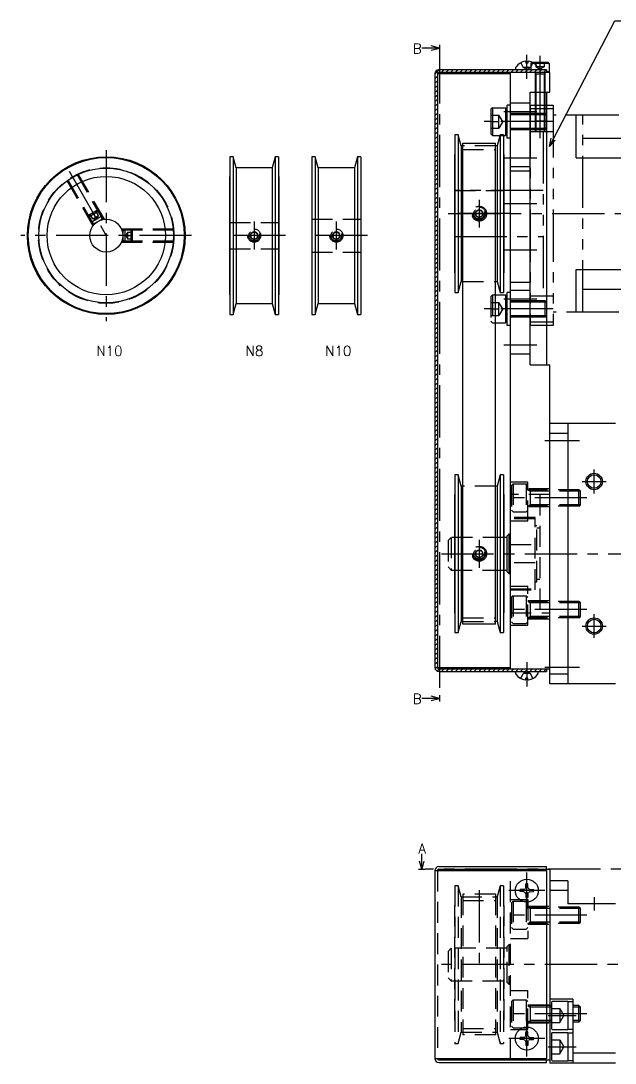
# Model space of a CAD drawing. Extents: x -2 to 986, y -8 to 353.
# Drawn here: x 197.6 to 378.6, y 10.5 to 327.7 of the extents above; entities that cross this region are included whole.
import ezdxf

# ---------------------------------------------------------------- set-up
doc = ezdxf.new("R2010")
doc.units = 0
doc.header["$LTSCALE"] = 0.5
for name, pattern in [('CENTER', [50.8, 31.75, -6.35, 6.35, -6.35]), ('DASHED', [19.05, 12.7, -6.35]), ('PHANTOM', [63.5, 31.75, -6.35, 6.35, -6.35, 6.35, -6.35])]:
    doc.linetypes.add(name, pattern=pattern)
for name, color, linetype in [('MSM_CENTER', 1, 'CENTER'), ('MSM_CONTINUOUS', 7, 'CONTINUOUS'), ('MSM_DASHED', 4, 'DASHED'), ('MSM_IMAGINARY', 6, 'PHANTOM'), ('MSM_NARROW', 5, 'CONTINUOUS'), ('MSM_PART_NUMBER', 7, 'CONTINUOUS')]:
    doc.layers.add(name, color=color, linetype=linetype)
doc.styles.get("Standard").update_dxf_attribs({"font": 'txt.shx', "height": 3, "bigfont": 'bigfont.shx'})

# ---------------------------------------------------------------- blocks, each defined once
blk = doc.blocks.new('*U2')
at = {"layer": 'MSM_PART_NUMBER'}
blk.add_text('N8', height=3, dxfattribs=at).set_placement((266.06, 225.73))
blk = doc.blocks.new('*U3')
at = {"layer": 'MSM_PART_NUMBER'}
blk.add_text('N10', height=3, dxfattribs=at).set_placement((290.29, 225.73))
blk = doc.blocks.new('*U5')
at = {"layer": 'MSM_PART_NUMBER'}
blk.add_text('N10', height=3, dxfattribs=at).set_placement((220.62, 225.73))

msp = doc.modelspace()

# ---------------------------------------------------------------- linework, layer by layer
at = {"layer": 'MSM_CENTER'}
for p, q in [((325.07, 318.37), (325.07, 122.5)), ((351.67, 310), (351.67, 317.37)), ((355.67, 317), (355.67, 295)), ((354.67, 300), (344.67, 300)), ((359.67, 297), (338.67, 297)), ((223.62, 288.32), (223.62, 236.32)), ((344.67, 286), (354.67, 286)), ((212.3, 281.91), (224.62, 260.58)), ((337.17, 273.25), (337.17, 264.75)), ((354.67, 272), (344.67, 272)), ((268.67, 266.57), (268.67, 258.07)), ((293.67, 266.57), (293.67, 258.07)), ((346.67, 269), (327.67, 269)), ((249.62, 262.32), (197.62, 262.32)), ((278.17, 262.32), (259.17, 262.32)), ((303.17, 262.32), (284.17, 262.32)), ((344.67, 258), (354.67, 258)), ((354.67, 243), (344.67, 243)), ((359.67, 240), (338.67, 240)), ((354.67, 229), (344.67, 229)), ((357.17, 200), (367.67, 200)), ((372.17, 183.88), (372.17, 191.12)), ((368.54, 187.5), (375.79, 187.5)), ((369.97, 182.5), (344.67, 182.5)), ((337.17, 169.75), (337.17, 161.25)), ((325.67, 165.5), (982.67, 165.5)), ((369.97, 148.5), (344.67, 148.5)), ((372.17, 139.88), (372.17, 147.12)), ((368.54, 143.5), (375.79, 143.5)), ((351.67, 132.5), (351.67, 125.13)), ((357.17, 131), (367.67, 131)), ((983.67, 69.5), (320.67, 69.5)), ((351.67, 57.5), (351.67, 68.5)), ((337.17, 63.12), (337.17, 38.5)), ((357.17, 63), (346.17, 63)), ((372.17, 61), (372.17, 57)), ((369.97, 55.5), (344.67, 55.5)), ((982.67, 40.5), (325.67, 40.5)), ((369.97, 25.5), (344.67, 25.5)), ((351.67, 12.5), (351.67, 23.5)), ((358.17, 25), (366.67, 25)), ((357.17, 18), (346.17, 18)), ((358.17, 15.5), (366.67, 15.5))]:
    msp.add_line(p, q, dxfattribs=at)
at = {"layer": 'MSM_CONTINUOUS'}
for p, q in [((325.07, 320.37), (325.07, 318.37)), ((351.34, 315.29), (351.36, 314.8)), ((351.98, 314.8), (351.36, 314.8)), ((352, 315.29), (351.98, 314.8)), ((358.12, 315), (353.41, 315)), ((358.42, 314.7), (353.93, 314.7)), ((358.12, 315), (358.42, 314.7)), ((358.42, 314.7), (358.42, 312.3)), ((323.67, 311.6), (323.67, 130.9)), ((324.47, 311.6), (324.47, 130.9)), ((324.47, 311.6), (346.67, 311.6)), ((357.67, 312.8), (324.87, 312.8)), ((358.67, 312), (324.87, 312)), ((346.67, 130.5), (346.67, 312)), ((348.2, 313.16), (348.17, 312.8)), ((355.13, 313.16), (355.17, 312.8)), ((357.67, 312.8), (357.67, 312)), ((357.67, 312.3), (358.42, 312.3)), ((358.12, 312), (358.42, 312.3)), ((358.67, 306), (358.67, 312)), ((352.67, 223), (352.67, 306)), ((352.67, 306), (358.67, 306)), ((354.17, 306), (354.17, 299.5)), ((357.17, 306), (357.17, 299.5)), ((357.67, 306), (357.67, 223)), ((345.67, 292), (345.67, 302)), ((346.67, 302), (345.67, 302)), ((341.17, 301.25), (340.67, 300.75)), ((340.67, 300.75), (340.67, 293.25)), ((341.17, 301.25), (341.17, 292.75)), ((341.17, 301.25), (345.17, 301.25)), ((345.17, 301.25), (345.17, 292.75)), ((345.17, 301.25), (345.67, 300.75)), ((357.23, 299.5), (352.67, 299.5)), ((357.23, 294.5), (357.23, 299.5)), ((357.67, 299.07), (357.23, 299.5)), ((329.73, 293), (329.73, 245)), ((330.76, 293), (329.73, 293)), ((330.76, 293), (330.76, 245)), ((331.67, 289.62), (330.76, 293)), ((341.17, 292.75), (340.67, 293.25)), ((341.17, 292.75), (343.5, 292.75)), ((343.57, 293), (342.67, 289.62)), ((343.57, 293), (343.57, 245)), ((344.61, 293), (343.57, 293)), ((344.61, 293), (344.61, 245)), ((344.61, 292.75), (345.17, 292.75)), ((345.17, 292.75), (345.67, 293.25)), ((346.67, 292), (345.67, 292)), ((357.23, 294.5), (352.67, 294.5)), ((357.23, 294.5), (357.67, 294.93)), ((331.67, 289.62), (331.67, 248.37)), ((332.17, 289.62), (331.67, 289.62)), ((332.17, 144.07), (332.17, 290.43)), ((332.17, 290.43), (342.17, 290.43)), ((342.17, 144.07), (342.17, 290.43)), ((342.67, 289.62), (342.17, 289.62)), ((342.67, 289.62), (342.67, 248.37)), ((261.23, 286.32), (261.23, 238.32)), ((262.26, 286.32), (261.23, 286.32)), ((262.26, 286.32), (262.26, 238.32)), ((263.17, 282.94), (262.26, 286.32)), ((275.07, 286.32), (274.17, 282.94)), ((275.07, 286.32), (275.07, 238.32)), ((276.11, 286.32), (275.07, 286.32)), ((276.11, 286.32), (276.11, 238.32)), ((286.23, 286.32), (286.23, 238.32)), ((287.26, 286.32), (286.23, 286.32)), ((287.26, 286.32), (287.26, 238.32)), ((288.17, 282.94), (287.26, 286.32)), ((300.07, 286.32), (299.17, 282.94)), ((300.07, 286.32), (300.07, 238.32)), ((301.11, 286.32), (300.07, 286.32)), ((301.11, 286.32), (301.11, 238.32)), ((329.67, 287), (329.67, 251)), ((329.73, 287), (329.67, 287)), ((344.67, 287), (344.61, 287)), ((344.67, 287), (344.67, 251)), ((263.17, 282.94), (263.17, 241.69)), ((274.17, 282.94), (263.17, 282.94)), ((274.17, 282.94), (274.17, 241.69)), ((288.17, 282.94), (288.17, 241.69)), ((299.17, 282.94), (288.17, 282.94)), ((299.17, 282.94), (299.17, 241.69)), ((261.17, 280.32), (261.17, 244.32)), ((261.23, 280.32), (261.17, 280.32)), ((276.17, 280.32), (276.11, 280.32)), ((276.17, 280.32), (276.17, 244.32)), ((286.17, 280.32), (286.17, 244.32)), ((286.23, 280.32), (286.17, 280.32)), ((301.17, 280.32), (301.11, 280.32)), ((301.17, 280.32), (301.17, 244.32)), ((329.67, 251), (329.73, 251)), ((344.61, 251), (344.67, 251)), ((330.76, 245), (331.67, 248.37)), ((331.67, 248.37), (332.17, 248.37)), ((342.17, 248.37), (342.67, 248.37)), ((342.67, 248.37), (343.57, 245)), ((261.17, 244.32), (261.23, 244.32)), ((276.11, 244.32), (276.17, 244.32)), ((286.17, 244.32), (286.23, 244.32)), ((301.11, 244.32), (301.17, 244.32)), ((329.73, 245), (330.76, 245)), ((342.17, 244.25), (345.17, 244.25)), ((343.57, 245), (344.61, 245)), ((345.17, 244.25), (345.17, 235.75)), ((345.17, 244.25), (345.67, 243.75)), ((345.67, 235), (345.67, 245)), ((346.67, 245), (345.67, 245)), ((262.26, 238.32), (263.17, 241.69)), ((263.17, 241.69), (274.17, 241.69)), ((274.17, 241.69), (275.07, 238.32)), ((287.26, 238.32), (288.17, 241.69)), ((288.17, 241.69), (299.17, 241.69)), ((299.17, 241.69), (300.07, 238.32)), ((357.23, 242.5), (352.67, 242.5)), ((357.67, 242.07), (357.23, 242.5)), ((357.23, 237.5), (357.23, 242.5)), ((261.23, 238.32), (262.26, 238.32)), ((275.07, 238.32), (276.11, 238.32)), ((286.23, 238.32), (287.26, 238.32)), ((300.07, 238.32), (301.11, 238.32)), ((357.23, 237.5), (357.67, 237.93)), ((342.17, 235.75), (345.17, 235.75)), ((345.17, 235.75), (345.67, 236.25)), ((346.67, 235), (345.67, 235)), ((357.23, 237.5), (352.67, 237.5)), ((352.67, 223), (358.67, 223)), ((358.67, 125.9), (358.67, 223)), ((378.67, 205.1), (358.67, 205.1)), ((364.17, 205.1), (364.17, 125.9)), ((364.17, 202.1), (358.67, 202.1)), ((329.73, 189.5), (329.73, 141.5)), ((330.76, 189.5), (329.73, 189.5)), ((330.76, 189.5), (330.76, 141.5)), ((331.67, 186.12), (330.76, 189.5)), ((343.57, 189.5), (342.67, 186.12)), ((343.57, 189.5), (343.57, 141.5)), ((344.61, 189.5), (343.57, 189.5)), ((344.61, 189.5), (344.61, 141.5)), ((331.67, 186.12), (331.67, 144.87)), ((332.17, 186.12), (331.67, 186.12)), ((342.67, 186.12), (342.17, 186.12)), ((342.67, 186.12), (342.67, 144.87)), ((329.67, 183.5), (329.67, 147.5)), ((329.73, 183.5), (329.67, 183.5)), ((344.67, 183.5), (344.61, 183.5)), ((344.67, 183.5), (344.67, 147.5)), ((346.17, 171.5), (345.67, 171)), ((346.17, 171.5), (346.17, 159.5)), ((346.67, 171.5), (346.17, 171.5)), ((345.67, 170.5), (344.67, 170.5)), ((345.67, 160), (345.67, 171)), ((344.67, 160.5), (345.67, 160.5)), ((345.67, 160), (346.17, 159.5)), ((346.17, 159.5), (346.67, 159.5)), ((329.67, 147.5), (329.73, 147.5)), ((344.61, 147.5), (344.67, 147.5)), ((330.76, 141.5), (331.67, 144.87)), ((331.67, 144.87), (332.17, 144.87)), ((342.17, 144.07), (332.17, 144.07)), ((342.67, 144.87), (342.17, 144.87)), ((342.67, 144.87), (343.57, 141.5)), ((329.73, 141.5), (330.76, 141.5)), ((343.57, 141.5), (344.61, 141.5)), ((324.47, 130.9), (346.67, 130.9)), ((324.87, 130.5), (358.67, 130.5)), ((357.67, 130.5), (357.67, 129.7)), ((324.87, 129.7), (357.67, 129.7)), ((348.2, 129.34), (348.17, 129.7)), ((351.34, 127.21), (351.36, 127.7)), ((351.98, 127.7), (351.36, 127.7)), ((352, 127.21), (351.98, 127.7)), ((355.13, 129.34), (355.17, 129.7)), ((364.17, 128.9), (358.67, 128.9)), ((378.67, 125.9), (358.67, 125.9)), ((325.07, 122.5), (325.07, 120.5)), ((319.67, 69.5), (319.67, 74.23)), ((319.67, 69.5), (319, 72)), ((320.34, 72), (319.67, 69.5)), ((324.87, 70.3), (357.67, 70.3)), ((357.67, 69.5), (357.67, 70.3)), ((318.67, 69.5), (320.67, 69.5)), ((323.67, 69.1), (323.67, 11.9)), ((323.67, 69.1), (357.67, 69.1)), ((324.87, 69.5), (358.67, 69.5)), ((346.67, 69.1), (346.67, 69.5)), ((357.67, 69.1), (357.67, 11.9)), ((358.67, 69.5), (358.67, 10.5)), ((350.74, 63.33), (351.15, 63.52)), ((351.34, 63.92), (351.15, 63.52)), ((351.34, 63.92), (351.36, 65.08)), ((352, 63.92), (351.98, 65.08)), ((352, 63.92), (352.19, 63.52)), ((352.59, 63.33), (352.19, 63.52)), ((364.17, 66), (358.67, 66)), ((364.17, 66), (364.17, 59)), ((350.74, 63.33), (349.59, 63.31)), ((350.74, 62.67), (349.59, 62.69)), ((350.74, 62.67), (351.15, 62.48)), ((351.34, 62.08), (351.15, 62.48)), ((351.34, 62.08), (351.36, 60.92)), ((352, 62.08), (351.98, 60.92)), ((352, 62.08), (352.19, 62.48)), ((352.59, 62.67), (352.19, 62.48)), ((352.59, 63.33), (353.74, 63.31)), ((352.59, 62.67), (353.74, 62.69)), ((364.17, 63), (358.67, 63)), ((378.67, 59), (364.17, 59)), ((365.67, 30), (358.67, 30)), ((359.17, 29), (359.17, 21)), ((364.17, 29.25), (359.42, 29.25)), ((364.17, 29.25), (364.17, 20.75)), ((365.67, 29.15), (364.17, 29.15)), ((365.67, 30), (365.67, 10.5)), ((351.34, 18.92), (351.36, 20.08)), ((352, 18.92), (351.98, 20.08)), ((359.17, 19.5), (359.17, 11.5)), ((359.42, 20.75), (364.17, 20.75)), ((364.17, 19.75), (359.42, 19.75)), ((364.17, 20.85), (365.67, 20.85)), ((364.17, 19.75), (364.17, 11.25)), ((365.67, 19.65), (364.17, 19.65)), ((350.74, 18.33), (349.59, 18.31)), ((350.74, 17.67), (349.59, 17.69)), ((350.74, 18.33), (351.15, 18.52)), ((350.74, 17.67), (351.15, 17.48)), ((351.34, 18.92), (351.15, 18.52)), ((351.34, 17.08), (351.15, 17.48)), ((351.34, 17.08), (351.36, 15.92)), ((352, 17.08), (351.98, 15.92)), ((352, 18.92), (352.19, 18.52)), ((352, 17.08), (352.19, 17.48)), ((352.59, 18.33), (352.19, 18.52)), ((352.59, 17.67), (352.19, 17.48)), ((352.59, 18.33), (353.74, 18.31)), ((352.59, 17.67), (353.74, 17.69)), ((378.67, 13.5), (365.67, 13.5)), ((323.67, 11.9), (357.67, 11.9)), ((324.87, 11.5), (358.67, 11.5)), ((324.87, 10.7), (357.67, 10.7)), ((346.67, 11.5), (346.67, 11.9)), ((357.67, 10.7), (357.67, 11.5)), ((378.67, 10.5), (358.67, 10.5)), ((359.42, 11.25), (364.17, 11.25)), ((364.17, 11.35), (365.67, 11.35))]:
    msp.add_line(p, q, dxfattribs=at)
at = {"layer": 'MSM_CONTINUOUS', "extrusion": (0, 0, -1)}
for p, q in [((325.07, 319.37), (319.71, 319.37)), ((325.07, 319.37), (322.57, 320.04)), ((322.57, 318.7), (325.07, 319.37)), ((325.07, 121.5), (319.71, 121.5)), ((325.07, 121.5), (322.57, 122.17)), ((322.57, 120.83), (325.07, 121.5))]:
    msp.add_line(p, q, dxfattribs=at)
at = {"layer": 'MSM_CONTINUOUS'}
for centre, radius in [((223.62, 262.32), 24), ((223.62, 262.32), 23.74), ((223.62, 262.32), 20.49), ((223.62, 262.32), 18), ((223.62, 262.32), 5), ((372.17, 187.5), 2.07), ((372.17, 143.5), 2.07), ((351.67, 63), 3.5), ((351.67, 18), 3.5)]:
    msp.add_circle(centre, radius, dxfattribs=at)
for centre, radius, start, end in [((351.67, 311.4), 4, 97.4656, 144.8906), ((351.14, 315.06), 0.305, 49.0368, 87.9309), ((352.2, 315.06), 0.305, 92.0691, 130.9632), ((351.67, 311.4), 4, 35.1094, 82.5344), ((324.87, 311.6), 1.2, 90, 180), ((324.87, 311.6), 0.4, 90, 180), ((349.29, 313.07), 1.1, 144.8906, 175), ((354.04, 313.07), 1.1, 5, 35.1094), ((324.87, 130.9), 1.2, 180, 270), ((324.87, 130.9), 0.4, 180, 270), ((349.29, 129.43), 1.1, 185, 215.1094), ((351.67, 131.1), 4, 215.1094, 262.5344), ((351.14, 127.44), 0.305, 272.0691, 310.9632), ((352.2, 127.44), 0.305, 229.0368, 267.9309), ((351.67, 131.1), 4, 277.4656, 324.8906), ((354.04, 129.43), 1.1, 324.8906, 355), ((324.87, 69.1), 1.2, 90, 180), ((324.87, 69.1), 0.4, 90, 180), ((351.67, 63), 2.1, 81.4911, 98.5089), ((351.67, 63), 2.1, 171.4911, 188.5089), ((351.67, 63), 2.1, 261.4911, 278.5089), ((351.67, 63), 2.1, 351.4911, 8.5089), ((359.42, 29), 0.25, 90, 180), ((351.67, 18), 2.1, 81.4911, 98.5089), ((359.42, 21), 0.25, 180, 270), ((359.42, 19.5), 0.25, 90, 180), ((351.67, 18), 2.1, 171.4911, 188.5089), ((351.67, 18), 2.1, 261.4911, 278.5089), ((351.67, 18), 2.1, 351.4911, 8.5089), ((324.87, 11.9), 1.2, 180, 270), ((324.87, 11.9), 0.4, 180, 270), ((359.42, 11.5), 0.25, 180, 270)]:
    msp.add_arc(centre, radius, start, end, dxfattribs=at)
at = {"layer": 'MSM_DASHED'}
for p, q in [((349.8, 314.94), (350.52, 313.47)), ((353.54, 314.94), (352.81, 313.47)), ((352.92, 314.7), (353.22, 315)), ((353.93, 314.7), (352.92, 314.7)), ((352.92, 314.7), (352.92, 312.8)), ((353.41, 315), (353.22, 315)), ((354.42, 315), (354.42, 313.7)), ((355.67, 315), (355.67, 313.7)), ((356.92, 315), (356.92, 313.7)), ((351.67, 312.86), (350.52, 313.47)), ((352.81, 313.47), (350.52, 313.47)), ((351.67, 312.86), (352.81, 313.47)), ((354.15, 311.95), (354.44, 311.46)), ((354.17, 311.9), (354.17, 306)), ((357.17, 311.46), (354.17, 311.46)), ((356.92, 313.7), (354.42, 313.7)), ((355.67, 312.98), (354.42, 313.7)), ((354.44, 311.46), (354.44, 306)), ((356.92, 313.7), (355.67, 312.98)), ((357.18, 311.95), (356.9, 311.46)), ((356.9, 311.46), (356.9, 306)), ((357.17, 311.9), (357.17, 306)), ((352.67, 302.65), (346.67, 302.65)), ((340.67, 299), (343.17, 299)), ((344.32, 297), (343.17, 299)), ((343.17, 295), (343.17, 299)), ((352.67, 299.5), (346.67, 299.5)), ((352.67, 299.07), (346.67, 299.07)), ((354.17, 299.5), (354.17, 297.27)), ((354.44, 299.5), (354.44, 297)), ((356.9, 299.5), (356.9, 297)), ((357.17, 299.5), (357.17, 297.27)), ((340.67, 297), (343.17, 297)), ((340.67, 295), (343.17, 295)), ((344.32, 297), (343.17, 295)), ((354.44, 297), (354.17, 297.27)), ((354.17, 297.27), (357.17, 297.27)), ((356.9, 297), (354.44, 297)), ((357.17, 297.27), (356.9, 297)), ((343.5, 292.75), (344.61, 292.75)), ((352.67, 294.93), (346.67, 294.93)), ((352.67, 294.5), (346.67, 294.5)), ((342.17, 289.62), (332.17, 289.62)), ((332.17, 288.49), (342.17, 288.49)), ((346.67, 283.35), (352.67, 283.35)), ((211.93, 279.31), (219.85, 265.6)), ((222.65, 267.22), (214.74, 280.93)), ((223.06, 267.28), (215.08, 281.09)), ((346.67, 282), (352.67, 282)), ((211.62, 279.09), (219.59, 265.28)), ((329.67, 276), (344.67, 276)), ((221.56, 269.87), (218.1, 267.87)), ((220.98, 270.03), (218.26, 268.46)), ((221.23, 268.45), (220.48, 269.74)), ((221.56, 269.87), (220.98, 270.03)), ((337.17, 270.15), (336.17, 269.58)), ((338.17, 269.58), (337.17, 270.15)), ((218.26, 268.46), (218.1, 267.87)), ((219.5, 267.45), (218.75, 268.74)), ((222.47, 268.3), (219.01, 266.3)), ((219.5, 267.45), (221.23, 268.45)), ((219.5, 267.45), (220.65, 267.45)), ((220.37, 267.95), (219.62, 269.24)), ((222.2, 267.27), (220.03, 266.02)), ((220.65, 267.45), (221.23, 268.45)), ((222.2, 267.27), (222.47, 268.3)), ((286.17, 267.32), (301.17, 267.32)), ((336.17, 269.58), (336.17, 268.42)), ((336.17, 268.42), (337.17, 267.85)), ((337.17, 267.85), (338.17, 268.42)), ((338.17, 268.42), (338.17, 269.58)), ((219.01, 266.3), (220.03, 266.02)), ((244.14, 264.32), (228.2, 264.32)), ((244.18, 263.94), (228.35, 263.94)), ((229.37, 264.32), (228.62, 263.57)), ((228.62, 263.57), (228.62, 261.07)), ((229.37, 260.32), (229.37, 264.32)), ((230.12, 263.32), (229.54, 262.32)), ((230.12, 263.32), (231.62, 263.32)), ((230.12, 263.32), (230.12, 261.32)), ((231.62, 263.89), (231.19, 264.32)), ((231.19, 260.32), (231.19, 264.32)), ((231.62, 260.75), (231.62, 263.89)), ((261.17, 266.32), (276.17, 266.32)), ((268.67, 263.47), (267.67, 262.89)), ((269.67, 262.89), (268.67, 263.47)), ((293.67, 263.47), (292.67, 262.89)), ((294.67, 262.89), (293.67, 263.47)), ((228.2, 260.32), (244.14, 260.32)), ((228.35, 260.7), (244.18, 260.7)), ((228.62, 261.07), (229.37, 260.32)), ((229.54, 262.32), (230.12, 261.32)), ((230.12, 262.32), (231.62, 262.32)), ((230.12, 261.32), (231.62, 261.32)), ((231.19, 260.32), (231.62, 260.75)), ((267.67, 262.89), (267.67, 261.74)), ((267.67, 261.74), (268.67, 261.16)), ((268.67, 261.16), (269.67, 261.74)), ((269.67, 261.74), (269.67, 262.89)), ((292.67, 262.89), (292.67, 261.74)), ((292.67, 261.74), (293.67, 261.16)), ((293.67, 261.16), (294.67, 261.74)), ((294.67, 261.74), (294.67, 262.89)), ((329.67, 262), (344.67, 262)), ((261.17, 258.32), (276.17, 258.32)), ((286.17, 257.32), (301.17, 257.32)), ((332.17, 248.37), (342.17, 248.37)), ((352.67, 248), (346.67, 248)), ((341.17, 244.25), (340.67, 243.75)), ((341.17, 244.25), (341.17, 235.75)), ((341.17, 244.25), (342.17, 244.25)), ((352.67, 245.65), (346.67, 245.65)), ((340.67, 243.75), (340.67, 236.25)), ((340.67, 242), (343.17, 242)), ((344.32, 240), (343.17, 242)), ((343.17, 238), (343.17, 242)), ((352.67, 242.5), (346.67, 242.5)), ((352.67, 242.07), (346.67, 242.07)), ((340.67, 240), (343.17, 240)), ((340.67, 238), (343.17, 238)), ((344.32, 240), (343.17, 238)), ((352.67, 237.93), (346.67, 237.93)), ((341.17, 235.75), (340.67, 236.25)), ((341.17, 235.75), (342.17, 235.75)), ((352.67, 237.5), (346.67, 237.5)), ((346.67, 226.35), (352.67, 226.35)), ((351.97, 187.25), (346.67, 187.25)), ((351.97, 175.38), (351.97, 187.25)), ((342.17, 186.12), (332.17, 186.12)), ((347.47, 186.75), (346.97, 186.25)), ((346.97, 186.25), (346.97, 178.75)), ((347.47, 186.75), (347.47, 178.25)), ((347.47, 186.75), (351.47, 186.75)), ((351.47, 186.75), (351.47, 178.25)), ((351.47, 186.75), (351.97, 186.25)), ((358.67, 185.25), (351.97, 185.25)), ((367.53, 185), (351.97, 185)), ((351.97, 185), (352.72, 184.57)), ((352.72, 185), (352.72, 180)), ((367.97, 184.57), (352.72, 184.57)), ((367.97, 184.57), (367.53, 185)), ((367.53, 180), (367.53, 185)), ((367.97, 180.43), (367.97, 184.57)), ((358.67, 183.5), (346.67, 183.5)), ((355.67, 183.5), (355.67, 147.5)), ((347.47, 178.25), (346.97, 178.75)), ((347.47, 178.25), (351.47, 178.25)), ((351.47, 178.25), (351.97, 178.75)), ((351.97, 180), (352.72, 180.43)), ((367.53, 180), (351.97, 180)), ((358.67, 179.75), (351.97, 179.75)), ((367.97, 180.43), (352.72, 180.43)), ((367.53, 180), (367.97, 180.43)), ((354.17, 176.5), (346.67, 176.5)), ((354.17, 176.14), (346.67, 176.14)), ((351.97, 175.38), (346.67, 175.38)), ((354.17, 154.5), (354.17, 176.5)), ((354.67, 174), (354.17, 174)), ((354.67, 157), (354.67, 174)), ((355.67, 173.25), (354.67, 173.25)), ((328.67, 170.5), (327.67, 169.5)), ((327.67, 169.5), (327.67, 161.5)), ((344.67, 170.5), (328.67, 170.5)), ((328.67, 170.5), (328.67, 160.5)), ((346.67, 168.3), (354.17, 168.3)), ((337.17, 166.65), (336.17, 166.08)), ((336.17, 166.08), (336.17, 164.92)), ((338.17, 166.08), (337.17, 166.65)), ((338.17, 164.92), (338.17, 166.08)), ((336.17, 164.92), (337.17, 164.35)), ((337.17, 164.35), (338.17, 164.92)), ((354.17, 162.7), (346.67, 162.7)), ((327.67, 161.5), (328.67, 160.5)), ((328.67, 160.5), (344.67, 160.5)), ((346.67, 155.62), (351.97, 155.62)), ((351.97, 143.75), (351.97, 155.62)), ((354.17, 157), (354.67, 157)), ((354.67, 157.75), (355.67, 157.75)), ((346.67, 154.86), (354.17, 154.86)), ((346.67, 154.5), (354.17, 154.5)), ((347.47, 152.75), (346.97, 152.25)), ((346.97, 152.25), (346.97, 144.75)), ((347.47, 152.75), (351.47, 152.75)), ((347.47, 152.75), (347.47, 144.25)), ((351.47, 152.75), (351.47, 144.25)), ((351.47, 152.75), (351.97, 152.25)), ((351.97, 151.25), (358.67, 151.25)), ((367.53, 151), (351.97, 151)), ((351.97, 151), (352.72, 150.57)), ((352.72, 151), (352.72, 146)), ((367.97, 150.57), (352.72, 150.57)), ((367.53, 146), (367.53, 151)), ((367.97, 150.57), (367.53, 151)), ((367.97, 146.43), (367.97, 150.57)), ((332.17, 146.01), (342.17, 146.01)), ((346.67, 147.5), (358.67, 147.5)), ((351.97, 146), (352.72, 146.43)), ((367.53, 146), (351.97, 146)), ((367.97, 146.43), (352.72, 146.43)), ((367.53, 146), (367.97, 146.43)), ((332.17, 144.87), (342.17, 144.87)), ((346.67, 143.75), (351.97, 143.75)), ((347.47, 144.25), (346.97, 144.75)), ((347.47, 144.25), (351.47, 144.25)), ((351.47, 144.25), (351.97, 144.75)), ((351.97, 145.75), (358.67, 145.75)), ((349.8, 127.56), (350.52, 129.03)), ((351.67, 129.64), (350.52, 129.03)), ((352.81, 129.03), (350.52, 129.03)), ((351.67, 129.64), (352.81, 129.03)), ((353.54, 127.56), (352.81, 129.03)), ((324.47, 69.1), (324.47, 11.9)), ((346.67, 11.9), (346.67, 69.1)), ((329.73, 64.5), (329.73, 16.5)), ((330.76, 64.5), (329.73, 64.5)), ((330.76, 64.5), (330.76, 16.5)), ((331.67, 61.12), (330.76, 64.5)), ((343.57, 64.5), (342.67, 61.12)), ((343.57, 64.5), (343.57, 16.5)), ((344.61, 64.5), (343.57, 64.5)), ((344.61, 64.5), (344.61, 16.5)), ((331.67, 61.12), (331.67, 19.88)), ((331.67, 61.12), (342.67, 61.12)), ((332.17, 61.93), (332.17, 19.07)), ((342.17, 61.93), (332.17, 61.93)), ((342.17, 61.93), (342.17, 19.07)), ((342.67, 61.12), (342.67, 19.88)), ((329.67, 58.5), (329.67, 22.5)), ((329.73, 58.5), (329.67, 58.5)), ((332.17, 59.99), (342.17, 59.99)), ((344.67, 58.5), (344.61, 58.5)), ((344.67, 58.5), (344.67, 22.5)), ((346.67, 60.25), (351.97, 60.25)), ((347.47, 59.75), (346.97, 59.25)), ((346.97, 59.25), (346.97, 51.75)), ((347.47, 59.75), (347.47, 51.25)), ((347.47, 59.75), (351.47, 59.75)), ((351.47, 59.75), (351.47, 51.25)), ((351.47, 59.75), (351.97, 59.25)), ((351.97, 60.25), (351.97, 48.43)), ((351.97, 58.25), (358.67, 58.25)), ((367.53, 58), (351.97, 58)), ((351.97, 58), (352.72, 57.57)), ((352.72, 58), (352.72, 53)), ((367.97, 57.57), (352.72, 57.57)), ((367.53, 53), (367.53, 58)), ((367.97, 57.57), (367.53, 58)), ((367.97, 53.43), (367.97, 57.57)), ((347.47, 51.25), (346.97, 51.75)), ((347.47, 51.25), (351.47, 51.25)), ((351.47, 51.25), (351.97, 51.75)), ((351.97, 53), (352.72, 53.43)), ((367.53, 53), (351.97, 53)), ((351.97, 52.75), (358.67, 52.75)), ((367.97, 53.43), (352.72, 53.43)), ((367.53, 53), (367.97, 53.43)), ((346.67, 48.43), (351.97, 48.43)), ((328.67, 45.5), (327.67, 44.5)), ((327.67, 44.5), (327.67, 36.5)), ((345.67, 45.5), (328.67, 45.5)), ((328.67, 45.5), (328.67, 35.5)), ((346.17, 46.5), (345.67, 46)), ((345.67, 35), (345.67, 46)), ((346.17, 46.5), (346.17, 34.5)), ((346.67, 46.5), (346.17, 46.5)), ((327.67, 36.5), (328.67, 35.5)), ((328.67, 35.5), (345.67, 35.5)), ((345.67, 35), (346.17, 34.5)), ((346.17, 34.5), (346.67, 34.5)), ((346.67, 32.57), (351.97, 32.57)), ((351.97, 20.75), (351.97, 32.57)), ((347.47, 29.75), (346.97, 29.25)), ((346.97, 29.25), (346.97, 21.75)), ((347.47, 29.75), (347.47, 21.25)), ((347.47, 29.75), (351.47, 29.75)), ((351.47, 29.75), (351.47, 21.25)), ((351.47, 29.75), (351.97, 29.25)), ((351.97, 28.25), (358.67, 28.25)), ((359.17, 28), (351.97, 28)), ((351.97, 28), (352.72, 27.57)), ((352.72, 28), (352.72, 23)), ((359.17, 27.57), (352.72, 27.57)), ((359.17, 27.12), (361.67, 27.12)), ((361.67, 27.12), (361.67, 22.88)), ((361.67, 27.12), (362.89, 25)), ((367.53, 28), (365.67, 28)), ((367.97, 27.57), (365.67, 27.57)), ((367.53, 23), (367.53, 28)), ((367.97, 27.57), (367.53, 28)), ((367.97, 23.43), (367.97, 27.57)), ((329.67, 22.5), (329.73, 22.5)), ((344.61, 22.5), (344.67, 22.5)), ((351.97, 23), (352.72, 23.43)), ((359.17, 23), (351.97, 23)), ((351.97, 22.75), (358.67, 22.75)), ((359.17, 23.43), (352.72, 23.43)), ((359.17, 25), (361.67, 25)), ((359.17, 22.88), (361.67, 22.88)), ((361.67, 22.88), (362.89, 25)), ((367.97, 23.43), (365.67, 23.43)), ((367.53, 23), (365.67, 23)), ((367.53, 23), (367.97, 23.43)), ((330.76, 16.5), (331.67, 19.88)), ((331.67, 19.88), (342.67, 19.88)), ((332.17, 21.01), (342.17, 21.01)), ((342.17, 19.07), (332.17, 19.07)), ((342.67, 19.88), (343.57, 16.5)), ((346.67, 20.75), (351.97, 20.75)), ((347.47, 21.25), (346.97, 21.75)), ((347.47, 21.25), (351.47, 21.25)), ((351.47, 21.25), (351.97, 21.75)), ((329.73, 16.5), (330.76, 16.5)), ((343.57, 16.5), (344.61, 16.5)), ((359.17, 17.62), (361.67, 17.62)), ((361.67, 17.62), (362.89, 15.5)), ((361.67, 17.62), (361.67, 13.38)), ((359.17, 15.5), (361.67, 15.5)), ((359.17, 13.38), (361.67, 13.38)), ((361.67, 13.38), (362.89, 15.5))]:
    msp.add_line(p, q, dxfattribs=at)
for centre, radius in [((223.62, 262.32), 20.62), ((337.17, 269), 2.25), ((337.17, 269), 2), ((337.17, 269), 1.62), ((337.17, 269), 1.15), ((268.67, 262.32), 2), ((268.67, 262.32), 1.62), ((268.67, 262.32), 1.15), ((293.67, 262.32), 2), ((293.67, 262.32), 1.62), ((293.67, 262.32), 1.15), ((337.17, 165.5), 2.25), ((337.17, 165.5), 2), ((337.17, 165.5), 1.62), ((337.17, 165.5), 1.15)]:
    msp.add_circle(centre, radius, dxfattribs=at)
for centre, start, end in [((354.07, 311.9), 0, 90), ((357.27, 311.9), 90, 180)]:
    msp.add_arc(centre, 0.1, start, end, dxfattribs=at)
at = {"layer": 'MSM_IMAGINARY'}
for p, q in [((352.67, 302), (352.67, 235)), ((352.67, 302), (359.67, 302)), ((354.17, 302), (354.17, 294)), ((354.44, 302), (354.44, 294)), ((355.67, 304), (355.67, 292)), ((356.9, 302), (356.9, 294)), ((357.17, 302), (357.17, 294)), ((359.67, 302), (359.67, 235)), ((352.67, 301), (359.67, 301)), ((443.17, 299), (359.67, 299)), ((366.67, 286), (366.67, 299)), ((368.67, 239), (368.67, 299)), ((352.67, 294), (359.67, 294)), ((356.67, 294), (356.67, 244)), ((368.67, 292), (480.44, 292)), ((366.67, 286), (480.17, 286)), ((329.67, 276), (329.67, 262)), ((356.67, 276), (329.67, 276)), ((261.17, 269.32), (261.17, 255.32)), ((286.17, 269.32), (286.17, 255.32)), ((327.67, 269), (486.17, 269)), ((329.67, 262), (356.67, 262)), ((366.67, 239), (366.67, 252)), ((366.67, 252), (480.17, 252)), ((368.67, 246), (480.44, 246)), ((352.67, 244), (359.67, 244)), ((443.17, 239), (359.67, 239)), ((359.67, 236), (352.67, 236)), ((359.67, 235), (352.67, 235))]:
    msp.add_line(p, q, dxfattribs=at)
at = {"layer": 'MSM_NARROW'}
for p, q in [((323.67, 311.47), (324.99, 312.8)), ((323.67, 310.06), (324.47, 310.86)), ((325.61, 312), (326.41, 312.8)), ((327.02, 312), (327.82, 312.8)), ((328.44, 312), (329.24, 312.8)), ((329.85, 312), (330.65, 312.8)), ((331.26, 312), (332.06, 312.8)), ((332.68, 312), (333.48, 312.8)), ((334.09, 312), (334.89, 312.8)), ((335.51, 312), (336.31, 312.8)), ((336.92, 312), (337.72, 312.8)), ((338.34, 312), (339.14, 312.8)), ((339.75, 312), (340.55, 312.8)), ((341.16, 312), (341.96, 312.8)), ((342.58, 312), (343.38, 312.8)), ((343.99, 312), (344.79, 312.8)), ((345.41, 312), (346.21, 312.8)), ((346.82, 312), (347.62, 312.8)), ((348.23, 312), (349.03, 312.8)), ((349.65, 312), (350.45, 312.8)), ((351.06, 312), (351.86, 312.8)), ((352.48, 312), (353.28, 312.8)), ((353.89, 312), (354.69, 312.8)), ((355.31, 312), (356.11, 312.8)), ((356.72, 312), (357.52, 312.8)), ((323.67, 308.64), (324.47, 309.44)), ((323.67, 307.23), (324.47, 308.03)), ((323.67, 305.82), (324.47, 306.62)), ((323.67, 304.4), (324.47, 305.2)), ((354.44, 306), (354.44, 299.5)), ((356.9, 306), (356.9, 299.5)), ((323.67, 302.99), (324.47, 303.79)), ((323.67, 301.57), (324.47, 302.37)), ((323.67, 300.16), (324.47, 300.96)), ((323.67, 298.75), (324.47, 299.55)), ((357.67, 299.07), (352.67, 299.07)), ((323.67, 297.33), (324.47, 298.13)), ((323.67, 295.92), (324.47, 296.72)), ((323.67, 294.5), (324.47, 295.3)), ((323.67, 293.09), (324.47, 293.89)), ((323.67, 291.67), (324.47, 292.47)), ((357.67, 294.93), (352.67, 294.93)), ((323.67, 290.26), (324.47, 291.06)), ((323.67, 288.85), (324.47, 289.65)), ((323.67, 287.43), (324.47, 288.23)), ((323.67, 286.02), (324.47, 286.82)), ((323.67, 284.6), (324.47, 285.4)), ((323.67, 283.19), (324.47, 283.99)), ((323.67, 281.77), (324.47, 282.57)), ((323.67, 280.36), (324.47, 281.16)), ((323.67, 278.95), (324.47, 279.75)), ((323.67, 277.53), (324.47, 278.33)), ((323.67, 276.12), (324.47, 276.92)), ((323.67, 274.7), (324.47, 275.5)), ((323.67, 273.29), (324.47, 274.09)), ((323.67, 271.88), (324.47, 272.68)), ((323.67, 270.46), (324.47, 271.26)), ((323.67, 269.05), (324.47, 269.85)), ((323.67, 267.63), (324.47, 268.43)), ((323.67, 266.22), (324.47, 267.02)), ((323.67, 264.8), (324.47, 265.6)), ((323.67, 263.39), (324.47, 264.19)), ((323.67, 261.98), (324.47, 262.78)), ((323.67, 260.56), (324.47, 261.36)), ((323.67, 259.15), (324.47, 259.95)), ((323.67, 257.73), (324.47, 258.53)), ((323.67, 256.32), (324.47, 257.12)), ((323.67, 254.9), (324.47, 255.7)), ((323.67, 253.49), (324.47, 254.29)), ((323.67, 252.08), (324.47, 252.88)), ((323.67, 250.66), (324.47, 251.46)), ((323.67, 249.25), (324.47, 250.05)), ((323.67, 247.83), (324.47, 248.63)), ((323.67, 246.42), (324.47, 247.22)), ((323.67, 245), (324.47, 245.8)), ((323.67, 243.59), (324.47, 244.39)), ((323.67, 242.18), (324.47, 242.98)), ((323.67, 240.76), (324.47, 241.56)), ((357.67, 242.07), (352.67, 242.07)), ((323.67, 239.35), (324.47, 240.15)), ((323.67, 237.93), (324.47, 238.73)), ((357.67, 237.93), (352.67, 237.93)), ((323.67, 236.52), (324.47, 237.32)), ((323.67, 235.11), (324.47, 235.91)), ((323.67, 233.69), (324.47, 234.49)), ((323.67, 232.28), (324.47, 233.08)), ((323.67, 230.86), (324.47, 231.66)), ((323.67, 229.45), (324.47, 230.25)), ((323.67, 228.03), (324.47, 228.83)), ((323.67, 226.62), (324.47, 227.42)), ((323.67, 225.21), (324.47, 226.01)), ((323.67, 223.79), (324.47, 224.59)), ((323.67, 222.38), (324.47, 223.18)), ((323.67, 220.96), (324.47, 221.76)), ((323.67, 219.55), (324.47, 220.35)), ((323.67, 218.13), (324.47, 218.93)), ((323.67, 216.72), (324.47, 217.52)), ((323.67, 215.31), (324.47, 216.11)), ((323.67, 213.89), (324.47, 214.69)), ((323.67, 212.48), (324.47, 213.28)), ((323.67, 211.06), (324.47, 211.86)), ((323.67, 209.65), (324.47, 210.45)), ((323.67, 208.24), (324.47, 209.04)), ((323.67, 206.82), (324.47, 207.62)), ((323.67, 205.41), (324.47, 206.21)), ((323.67, 203.99), (324.47, 204.79)), ((323.67, 202.58), (324.47, 203.38)), ((323.67, 201.16), (324.47, 201.96)), ((323.67, 199.75), (324.47, 200.55)), ((323.67, 198.34), (324.47, 199.14)), ((323.67, 196.92), (324.47, 197.72)), ((323.67, 195.51), (324.47, 196.31)), ((323.67, 194.09), (324.47, 194.89)), ((323.67, 192.68), (324.47, 193.48)), ((323.67, 191.26), (324.47, 192.06)), ((323.67, 189.85), (324.47, 190.65)), ((323.67, 188.44), (324.47, 189.24)), ((323.67, 187.02), (324.47, 187.82)), ((323.67, 185.61), (324.47, 186.41)), ((323.67, 184.19), (324.47, 184.99)), ((323.67, 182.78), (324.47, 183.58)), ((323.67, 181.37), (324.47, 182.17)), ((323.67, 179.95), (324.47, 180.75)), ((323.67, 178.54), (324.47, 179.34)), ((323.67, 177.12), (324.47, 177.92)), ((323.67, 175.71), (324.47, 176.51)), ((323.67, 174.29), (324.47, 175.09)), ((323.67, 172.88), (324.47, 173.68)), ((323.67, 171.47), (324.47, 172.27)), ((323.67, 170.05), (324.47, 170.85)), ((323.67, 168.64), (324.47, 169.44)), ((323.67, 167.22), (324.47, 168.02)), ((323.67, 165.81), (324.47, 166.61)), ((323.67, 164.39), (324.47, 165.19)), ((323.67, 162.98), (324.47, 163.78)), ((323.67, 161.57), (324.47, 162.37)), ((323.67, 160.15), (324.47, 160.95)), ((323.67, 158.74), (324.47, 159.54)), ((323.67, 157.32), (324.47, 158.12)), ((323.67, 155.91), (324.47, 156.71)), ((323.67, 154.5), (324.47, 155.3)), ((323.67, 153.08), (324.47, 153.88)), ((323.67, 151.67), (324.47, 152.47)), ((323.67, 150.25), (324.47, 151.05)), ((323.67, 148.84), (324.47, 149.64)), ((323.67, 147.42), (324.47, 148.22)), ((323.67, 146.01), (324.47, 146.81)), ((323.67, 144.6), (324.47, 145.4)), ((323.67, 143.18), (324.47, 143.98)), ((323.67, 141.77), (324.47, 142.57)), ((323.67, 140.35), (324.47, 141.15)), ((323.67, 138.94), (324.47, 139.74)), ((323.67, 137.52), (324.47, 138.32)), ((323.67, 136.11), (324.47, 136.91)), ((323.67, 134.7), (324.47, 135.5)), ((323.67, 133.28), (324.47, 134.08)), ((323.67, 131.87), (324.47, 132.67)), ((323.73, 130.52), (324.47, 131.25)), ((324.41, 129.79), (325.13, 130.5)), ((325.74, 129.7), (326.54, 130.5)), ((327.16, 129.7), (327.96, 130.5)), ((328.57, 129.7), (329.37, 130.5)), ((329.98, 129.7), (330.78, 130.5)), ((331.4, 129.7), (332.2, 130.5)), ((332.81, 129.7), (333.61, 130.5)), ((334.23, 129.7), (335.03, 130.5)), ((335.64, 129.7), (336.44, 130.5)), ((337.05, 129.7), (337.85, 130.5)), ((338.47, 129.7), (339.27, 130.5)), ((339.88, 129.7), (340.68, 130.5)), ((341.3, 129.7), (342.1, 130.5)), ((342.71, 129.7), (343.51, 130.5)), ((344.13, 129.7), (344.93, 130.5)), ((345.54, 129.7), (346.34, 130.5)), ((346.95, 129.7), (347.75, 130.5)), ((348.37, 129.7), (349.17, 130.5)), ((349.78, 129.7), (350.58, 130.5)), ((351.2, 129.7), (352, 130.5)), ((352.61, 129.7), (353.41, 130.5)), ((354.03, 129.7), (354.83, 130.5)), ((355.44, 129.7), (356.24, 130.5)), ((356.85, 129.7), (357.65, 130.5))]:
    msp.add_line(p, q, dxfattribs=at)
for centre in [(372.17, 187.5), (372.17, 143.5)]:
    msp.add_circle(centre, 2.5, dxfattribs=at)
at = {"layer": 'MSM_PART_NUMBER'}
for p, q in [((358.53, 289.48), (378.46, 327.67)), ((378.46, 327.67), (427.28, 327.67)), ((358.53, 289.48), (359.1, 292.01)), ((360.28, 291.39), (358.53, 289.48))]:
    msp.add_line(p, q, dxfattribs=at)

# ---------------------------------------------------------------- block references
at = {"layer": 'MSM_CONTINUOUS'}
for name in ['*U5', '*U2', '*U3']:
    msp.add_blockref(name, (0, 0), dxfattribs=at)

# ---------------------------------------------------------------- texts
at = {"layer": 'MSM_PART_NUMBER'}
for s, p in [('B', (316.94, 317.71)), ('B', (316.94, 119.85)), ('A', (318.67, 74.3))]:
    msp.add_text(s, height=3, dxfattribs=at).set_placement(p)

doc.saveas('drawing.dxf')
